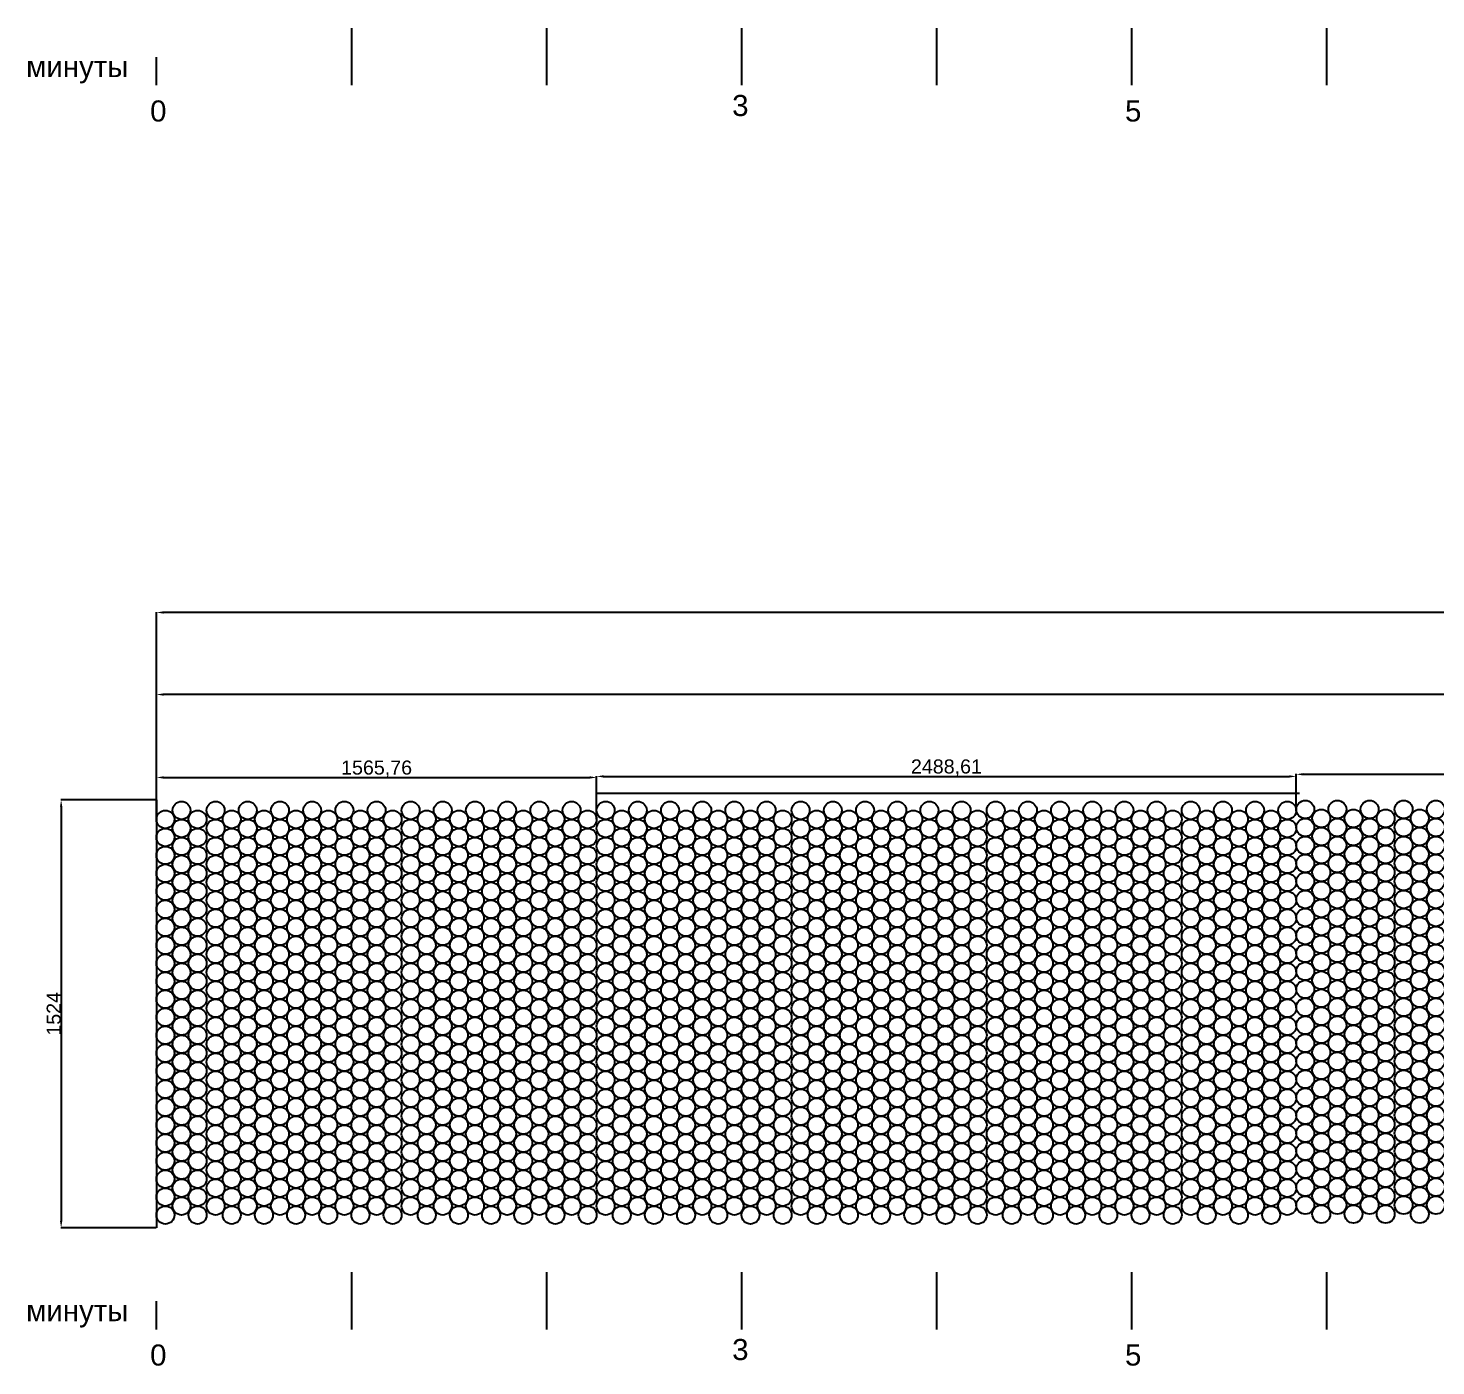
# Model space of a CAD drawing. Header units: millimetres. Extents: x -918 to 51042, y -35619 to 21649.
# Drawn here: x 2092 to 7100, y -35619 to -30858 of the extents above; entities that cross this region are included whole.
import ezdxf

# ---------------------------------------------------------------- set-up
doc = ezdxf.new("R2010")
doc.units = ezdxf.units.MM
doc.layers.add('для лазера', color=7, linetype='Continuous')
doc.styles.get("Standard").update_dxf_attribs({"font": 'arial.ttf'})
doc.dimstyles.new('ISO-25', dxfattribs={"dimtxt": 2.5, "dimasz": 2.5, "dimexe": 1.25, "dimexo": 0.625, "dimtad": 1, "dimtxsty": 'Standard', "dimcen": 2.5, "dimadec": 0, "dimazin": 0, "dimtfac": 1, "dimtmove": 0, "dimatfit": 3, "dimfxl": 1, "dimarcsym": 0})

# ---------------------------------------------------------------- blocks, each defined once
blk = doc.blocks.new('*D51')
at = {"layer": 'Defpoints', "color": 0, "transparency": 16777216}
for p in [(2549, -33604), (2209.8, -35128), (2549, -35128)]:
    blk.add_point(p, dxfattribs=at)
at = {"layer": 'для лазера', "color": 0, "lineweight": -2, "transparency": 16777216}
for p, q in [((2548.4, -33604), (2208.6, -33604)), ((2209.8, -33629), (2209.8, -35103)), ((2548.4, -35128), (2208.6, -35128))]:
    blk.add_line(p, q, dxfattribs=at)
at = {"layer": 'для лазера', "color": 0, "transparency": 16777216}
for points in [[(2205.7, -33629), (2214, -33629), (2209.8, -33604)], [(2205.7, -35103), (2214, -35103), (2209.8, -35128)]]:
    blk.add_solid(points, dxfattribs=at)
at = {"layer": 'для лазера', "color": 0, "transparency": 16777216, "insert": (2183.7, -34366), "char_height": 50, "attachment_point": 5, "rotation": 90}
blk.add_mtext('1524', dxfattribs=at)
blk = doc.blocks.new('*D50')
at = {"layer": 'Defpoints', "color": 0, "transparency": 16777216}
for p in [(4114.8, -33524.8), (2549.1, -33669.9), (4114.8, -33674)]:
    blk.add_point(p, dxfattribs=at)
at = {"layer": 'для лазера', "color": 0, "lineweight": -2, "transparency": 16777216}
for p, q in [((2549.1, -33669.3), (2549.1, -33523.6)), ((2574.1, -33524.8), (4089.8, -33524.8)), ((4114.8, -33673.3), (4114.8, -33523.6))]:
    blk.add_line(p, q, dxfattribs=at)
at = {"layer": 'для лазера', "color": 0, "transparency": 16777216}
for points in [[(2574.1, -33520.7), (2574.1, -33529), (2549.1, -33524.8)], [(4089.8, -33520.7), (4089.8, -33529), (4114.8, -33524.8)]]:
    blk.add_solid(points, dxfattribs=at)
at = {"layer": 'для лазера', "color": 0, "transparency": 16777216, "insert": (3332, -33494.2), "char_height": 50, "attachment_point": 5}
blk.add_mtext('1565,76', dxfattribs=at)
blk = doc.blocks.new('*D54')
at = {"layer": 'Defpoints', "color": 0, "transparency": 16777216}
for p in [(6603.5, -33521.1), (4114.9, -33642.7), (6603.5, -33645.2)]:
    blk.add_point(p, dxfattribs=at)
at = {"layer": 'для лазера', "color": 0, "lineweight": -2, "transparency": 16777216}
for p, q in [((4114.9, -33642), (4114.9, -33519.8)), ((4139.9, -33521.1), (6578.5, -33521.1)), ((6603.5, -33644.6), (6603.5, -33519.8))]:
    blk.add_line(p, q, dxfattribs=at)
at = {"layer": 'для лазера', "color": 0, "transparency": 16777216}
for points in [[(4139.9, -33516.9), (4139.9, -33525.3), (4114.9, -33521.1)], [(6578.5, -33516.9), (6578.5, -33525.3), (6603.5, -33521.1)]]:
    blk.add_solid(points, dxfattribs=at)
at = {"layer": 'для лазера', "color": 0, "transparency": 16777216, "insert": (5359.2, -33490.4), "char_height": 50, "attachment_point": 5}
blk.add_mtext('2488,61', dxfattribs=at)
blk = doc.blocks.new('*D48')
at = {"layer": 'Defpoints', "color": 0, "transparency": 16777216}
for p in [(15628.4, -33513.7), (6603.5, -33638.7), (15628.4, -33670.7)]:
    blk.add_point(p, dxfattribs=at)
at = {"layer": 'для лазера', "color": 0, "lineweight": -2, "transparency": 16777216}
for p, q in [((6603.5, -33638.1), (6603.5, -33512.4)), ((6628.5, -33513.7), (15603.4, -33513.7)), ((15628.4, -33670.1), (15628.4, -33512.4))]:
    blk.add_line(p, q, dxfattribs=at)
at = {"layer": 'для лазера', "color": 0, "transparency": 16777216}
for points in [[(6628.5, -33509.5), (6628.5, -33517.9), (6603.5, -33513.7)], [(15603.4, -33509.5), (15603.4, -33517.9), (15628.4, -33513.7)]]:
    blk.add_solid(points, dxfattribs=at)
at = {"layer": 'для лазера', "color": 0, "transparency": 16777216, "insert": (11115.9, -33483), "char_height": 50, "attachment_point": 5}
blk.add_mtext('9024,9', dxfattribs=at)
blk = doc.blocks.new('*D49')
at = {"layer": 'Defpoints', "color": 0, "transparency": 16777216}
for p in [(2549, -33229.6), (2549, -33641.9), (15628.4, -33670.7)]:
    blk.add_point(p, dxfattribs=at)
at = {"layer": 'для лазера', "color": 0, "lineweight": -2, "transparency": 16777216}
for p, q in [((2549, -33641.3), (2549, -33228.4)), ((15603.4, -33229.6), (2574, -33229.6)), ((15628.4, -33670.1), (15628.4, -33228.4))]:
    blk.add_line(p, q, dxfattribs=at)
at = {"layer": 'для лазера', "color": 0, "transparency": 16777216}
for points in [[(2574, -33225.5), (2574, -33233.8), (2549, -33229.6)], [(15603.4, -33225.5), (15603.4, -33233.8), (15628.4, -33229.6)]]:
    blk.add_solid(points, dxfattribs=at)
at = {"layer": 'для лазера', "color": 0, "transparency": 16777216, "insert": (9088.7, -33199), "char_height": 50, "attachment_point": 5}
blk.add_mtext('13079,36', dxfattribs=at)
blk = doc.blocks.new('*D47')
at = {"layer": 'Defpoints', "color": 0, "transparency": 16777216}
for p in [(2549.1, -32937.7), (2549.1, -33669.9), (20484.7, -33674)]:
    blk.add_point(p, dxfattribs=at)
at = {"layer": 'для лазера', "color": 0, "lineweight": -2, "transparency": 16777216}
for p, q in [((2549.1, -33669.3), (2549.1, -32936.5)), ((20459.7, -32937.7), (2574.1, -32937.7)), ((20484.7, -33673.3), (20484.7, -32936.5))]:
    blk.add_line(p, q, dxfattribs=at)
at = {"layer": 'для лазера', "color": 0, "transparency": 16777216}
for points in [[(2574.1, -32933.5), (2574.1, -32941.9), (2549.1, -32937.7)], [(20459.7, -32933.5), (20459.7, -32941.9), (20484.7, -32937.7)]]:
    blk.add_solid(points, dxfattribs=at)
at = {"layer": 'для лазера', "color": 0, "transparency": 16777216, "insert": (11516.9, -32907), "char_height": 50, "attachment_point": 5}
blk.add_mtext('17935,61', dxfattribs=at)

msp = doc.modelspace()

# ---------------------------------------------------------------- linework, layer by layer
at = {"layer": 'для лазера'}
for p, q in [((3242.762, -30858.247), (3242.762, -31061.719)), ((3936.524, -30858.247), (3936.524, -31061.719)), ((4630.286, -30858.247), (4630.286, -31061.719)), ((5324.047, -30858.247), (5324.047, -31061.719)), ((6017.809, -30858.247), (6017.809, -31061.719)), ((6711.571, -30858.247), (6711.571, -31061.719)), ((2549.001, -31061.719), (2549.001, -30961.719)), ((4114.854, -33580.94), (6614.854, -33580.94)), ((2549.001, -33603.951), (2462.404, -33603.951)), ((2549.001, -33603.951), (2549.001, -35127.951)), ((3242.762, -35285.423), (3242.762, -35488.896)), ((3936.524, -35285.423), (3936.524, -35488.896)), ((4630.286, -35285.423), (4630.286, -35488.896)), ((5324.047, -35285.423), (5324.047, -35488.896)), ((6017.809, -35285.423), (6017.809, -35488.896)), ((6711.571, -35285.423), (6711.571, -35488.896)), ((2549.001, -35488.896), (2549.001, -35388.896))]:
    msp.add_line(p, q, dxfattribs=at)
at = {"layer": 'для лазера', "color": 2}
for centre in [(2580.823, -33673.951), (2638.062, -33641.951), (2695.323, -33673.951), (2759.323, -33641.951), (2816.585, -33673.951), (2873.823, -33641.951), (2931.085, -33673.951), (2988.323, -33641.951), (3045.585, -33673.951), (3102.823, -33641.951), (3160.085, -33673.951), (3217.323, -33641.951), (3274.585, -33673.951), (3331.823, -33641.951), (3389.085, -33673.951), (3453.085, -33641.951), (3510.347, -33673.951), (3567.585, -33641.951), (3624.847, -33673.951), (3682.085, -33641.951), (3739.347, -33673.951), (3796.585, -33641.951), (3853.847, -33673.951), (3911.085, -33641.951), (3968.347, -33673.951), (4025.585, -33641.951), (4082.847, -33673.951), (2638.062, -33705.951), (2759.323, -33705.951), (2873.823, -33705.951), (2988.323, -33705.951), (3102.823, -33705.951), (3217.323, -33705.951), (3331.823, -33705.951), (3453.085, -33705.951), (3567.585, -33705.951), (3682.085, -33705.951), (3796.585, -33705.951), (3911.085, -33705.951), (4025.585, -33705.951), (2580.823, -33737.951), (2638.062, -33769.951), (2695.323, -33737.951), (2759.323, -33769.951), (2816.585, -33737.951), (2873.823, -33769.951), (2931.085, -33737.951), (2988.323, -33769.951), (3045.585, -33737.951), (3102.823, -33769.951), (3160.085, -33737.951), (3217.323, -33769.951), (3274.585, -33737.951), (3331.823, -33769.951), (3389.085, -33737.951), (3453.085, -33769.951), (3510.347, -33737.951), (3567.585, -33769.951), (3624.847, -33737.951), (3682.085, -33769.951), (3739.347, -33737.951), (3796.585, -33769.951), (3853.847, -33737.951), (3911.085, -33769.951), (3968.347, -33737.951), (4025.585, -33769.951), (4082.847, -33737.951), (2580.823, -33801.951), (2638.062, -33833.951), (2695.323, -33801.951), (2759.323, -33833.951), (2816.585, -33801.951), (2873.823, -33833.951), (2931.085, -33801.951), (2988.323, -33833.951), (3045.585, -33801.951), (3102.823, -33833.951), (3160.085, -33801.951), (3217.323, -33833.951), (3274.585, -33801.951), (3331.823, -33833.951), (3389.085, -33801.951), (3453.085, -33833.951), (3510.347, -33801.951), (3567.585, -33833.951), (3624.847, -33801.951), (3682.085, -33833.951), (3739.347, -33801.951), (3796.585, -33833.951), (3853.847, -33801.951), (3911.085, -33833.951), (3968.347, -33801.951), (4025.585, -33833.951), (4082.847, -33801.951), (2580.823, -33865.951), (2695.323, -33865.951), (2816.585, -33865.951), (2931.085, -33865.951), (3045.585, -33865.951), (3160.085, -33865.951), (3274.585, -33865.951), (3389.085, -33865.951), (3510.347, -33865.951), (3624.847, -33865.951), (3739.347, -33865.951), (3853.847, -33865.951), (3968.347, -33865.951), (4082.847, -33865.951), (2580.823, -33929.951), (2638.062, -33897.951), (2695.323, -33929.951), (2759.323, -33897.951), (2816.585, -33929.951), (2873.823, -33897.951), (2931.085, -33929.951), (2988.323, -33897.951), (3045.585, -33929.951), (3102.823, -33897.951), (3160.085, -33929.951), (3217.323, -33897.951), (3274.585, -33929.951), (3331.823, -33897.951), (3389.085, -33929.951), (3453.085, -33897.951), (3510.347, -33929.951), (3567.585, -33897.951), (3624.847, -33929.951), (3682.085, -33897.951), (3739.347, -33929.951), (3796.585, -33897.951), (3853.847, -33929.951), (3911.085, -33897.951), (3968.347, -33929.951), (4025.585, -33897.951), (4082.847, -33929.951), (2638.062, -33961.951), (2759.323, -33961.951), (2873.823, -33961.951), (2988.323, -33961.951), (3102.823, -33961.951), (3217.323, -33961.951), (3331.823, -33961.951), (3453.085, -33961.951), (3567.585, -33961.951), (3682.085, -33961.951), (3796.585, -33961.951), (3911.085, -33961.951), (4025.585, -33961.951), (2580.823, -33993.951), (2638.062, -34025.951), (2695.323, -33993.951), (2759.323, -34025.951), (2816.585, -33993.951), (2873.823, -34025.951), (2931.085, -33993.951), (2988.323, -34025.951), (3045.585, -33993.951), (3102.823, -34025.951), (3160.085, -33993.951), (3217.323, -34025.951), (3274.585, -33993.951), (3331.823, -34025.951), (3389.085, -33993.951), (3453.085, -34025.951), (3510.347, -33993.951), (3567.585, -34025.951), (3624.847, -33993.951), (3682.085, -34025.951), (3739.347, -33993.951), (3796.585, -34025.951), (3853.847, -33993.951), (3911.085, -34025.951), (3968.347, -33993.951), (4025.585, -34025.951), (4082.847, -33993.951), (2580.823, -34057.951), (2695.323, -34057.951), (2816.585, -34057.951), (2931.085, -34057.951), (3045.585, -34057.951), (3160.085, -34057.951), (3274.585, -34057.951), (3389.085, -34057.951), (3510.347, -34057.951), (3624.847, -34057.951), (3739.347, -34057.951), (3853.847, -34057.951), (3968.347, -34057.951), (4082.847, -34057.951), (2580.823, -34121.951), (2638.062, -34089.951), (2695.323, -34121.951), (2759.323, -34089.951), (2816.585, -34121.951), (2873.823, -34089.951), (2931.085, -34121.951), (2988.323, -34089.951), (3045.585, -34121.951), (3102.823, -34089.951), (3160.085, -34121.951), (3217.323, -34089.951), (3274.585, -34121.951), (3331.823, -34089.951), (3389.085, -34121.951), (3453.085, -34089.951), (3510.347, -34121.951), (3567.585, -34089.951), (3624.847, -34121.951), (3682.085, -34089.951), (3739.347, -34121.951), (3796.585, -34089.951), (3853.847, -34121.951), (3911.085, -34089.951), (3968.347, -34121.951), (4025.585, -34089.951), (4082.847, -34121.951), (2638.062, -34153.951), (2759.323, -34153.951), (2873.823, -34153.951), (2988.323, -34153.951), (3102.823, -34153.951), (3217.323, -34153.951), (3331.823, -34153.951), (3453.085, -34153.951), (3567.585, -34153.951), (3682.085, -34153.951), (3796.585, -34153.951), (3911.085, -34153.951), (4025.585, -34153.951), (2580.823, -34185.951), (2638.062, -34217.951), (2695.323, -34185.951), (2759.323, -34217.951), (2816.585, -34185.951), (2873.823, -34217.951), (2931.085, -34185.951), (2988.323, -34217.951), (3045.585, -34185.951), (3102.823, -34217.951), (3160.085, -34185.951), (3217.323, -34217.951), (3274.585, -34185.951), (3331.823, -34217.951), (3389.085, -34185.951), (3453.085, -34217.951), (3510.347, -34185.951), (3567.585, -34217.951), (3624.847, -34185.951), (3682.085, -34217.951), (3739.347, -34185.951), (3796.585, -34217.951), (3853.847, -34185.951), (3911.085, -34217.951), (3968.347, -34185.951), (4025.585, -34217.951), (4082.847, -34185.951), (2580.823, -34249.951), (2638.062, -34281.951), (2695.323, -34249.951), (2759.323, -34281.951), (2816.585, -34249.951), (2873.823, -34281.951), (2931.085, -34249.951), (2988.323, -34281.951), (3045.585, -34249.951), (3102.823, -34281.951), (3160.085, -34249.951), (3217.323, -34281.951), (3274.585, -34249.951), (3331.823, -34281.951), (3389.085, -34249.951), (3453.085, -34281.951), (3510.347, -34249.951), (3567.585, -34281.951), (3624.847, -34249.951), (3682.085, -34281.951), (3739.347, -34249.951), (3796.585, -34281.951), (3853.847, -34249.951), (3911.085, -34281.951), (3968.347, -34249.951), (4025.585, -34281.951), (4082.847, -34249.951), (2580.823, -34313.951), (2695.323, -34313.951), (2816.585, -34313.951), (2931.085, -34313.951), (3045.585, -34313.951), (3160.085, -34313.951), (3274.585, -34313.951), (3389.085, -34313.951), (3510.347, -34313.951), (3624.847, -34313.951), (3739.347, -34313.951), (3853.847, -34313.951), (3968.347, -34313.951), (4082.847, -34313.951), (2580.823, -34377.951), (2638.062, -34345.951), (2695.323, -34377.951), (2759.323, -34345.951), (2816.585, -34377.951), (2873.823, -34345.951), (2931.085, -34377.951), (2988.323, -34345.951), (3045.585, -34377.951), (3102.823, -34345.951), (3160.085, -34377.951), (3217.323, -34345.951), (3274.585, -34377.951), (3331.823, -34345.951), (3389.085, -34377.951), (3453.085, -34345.951), (3510.347, -34377.951), (3567.585, -34345.951), (3624.847, -34377.951), (3682.085, -34345.951), (3739.347, -34377.951), (3796.585, -34345.951), (3853.847, -34377.951), (3911.085, -34345.951), (3968.347, -34377.951), (4025.585, -34345.951), (4082.847, -34377.951), (2638.062, -34409.951), (2759.323, -34409.951), (2873.823, -34409.951), (2988.323, -34409.951), (3102.823, -34409.951), (3217.323, -34409.951), (3331.823, -34409.951), (3453.085, -34409.951), (3567.585, -34409.951), (3682.085, -34409.951), (3796.585, -34409.951), (3911.085, -34409.951), (4025.585, -34409.951), (2580.823, -34441.951), (2638.062, -34473.951), (2695.323, -34441.951), (2759.323, -34473.951), (2816.585, -34441.951), (2873.823, -34473.951), (2931.085, -34441.951), (2988.323, -34473.951), (3045.585, -34441.951), (3102.823, -34473.951), (3160.085, -34441.951), (3217.323, -34473.951), (3274.585, -34441.951), (3331.823, -34473.951), (3389.085, -34441.951), (3453.085, -34473.951), (3510.347, -34441.951), (3567.585, -34473.951), (3624.847, -34441.951), (3682.085, -34473.951), (3739.347, -34441.951), (3796.585, -34473.951), (3853.847, -34441.951), (3911.085, -34473.951), (3968.347, -34441.951), (4025.585, -34473.951), (4082.847, -34441.951), (2580.823, -34505.951), (2695.323, -34505.951), (2816.585, -34505.951), (2931.085, -34505.951), (3045.585, -34505.951), (3160.085, -34505.951), (3274.585, -34505.951), (3389.085, -34505.951), (3510.347, -34505.951), (3624.847, -34505.951), (3739.347, -34505.951), (3853.847, -34505.951), (3968.347, -34505.951), (4082.847, -34505.951), (2580.823, -34569.951), (2638.062, -34537.951), (2695.323, -34569.951), (2759.323, -34537.951), (2816.585, -34569.951), (2873.823, -34537.951), (2931.085, -34569.951), (2988.323, -34537.951), (3045.585, -34569.951), (3102.823, -34537.951), (3160.085, -34569.951), (3217.323, -34537.951), (3274.585, -34569.951), (3331.823, -34537.951), (3389.085, -34569.951), (3453.085, -34537.951), (3510.347, -34569.951), (3567.585, -34537.951), (3624.847, -34569.951), (3682.085, -34537.951), (3739.347, -34569.951), (3796.585, -34537.951), (3853.847, -34569.951), (3911.085, -34537.951), (3968.347, -34569.951), (4025.585, -34537.951), (4082.847, -34569.951), (2580.823, -34633.951), (2638.062, -34601.951), (2695.323, -34633.951), (2759.323, -34601.951), (2816.585, -34633.951), (2873.823, -34601.951), (2931.085, -34633.951), (2988.323, -34601.951), (3045.585, -34633.951), (3102.823, -34601.951), (3160.085, -34633.951), (3217.323, -34601.951), (3274.585, -34633.951), (3331.823, -34601.951), (3389.085, -34633.951), (3453.085, -34601.951), (3510.347, -34633.951), (3567.585, -34601.951), (3624.847, -34633.951), (3682.085, -34601.951), (3739.347, -34633.951), (3796.585, -34601.951), (3853.847, -34633.951), (3911.085, -34601.951), (3968.347, -34633.951), (4025.585, -34601.951), (4082.847, -34633.951), (2638.062, -34665.951), (2759.323, -34665.951), (2873.823, -34665.951), (2988.323, -34665.951), (3102.823, -34665.951), (3217.323, -34665.951), (3331.823, -34665.951), (3453.085, -34665.951), (3567.585, -34665.951), (3682.085, -34665.951), (3796.585, -34665.951), (3911.085, -34665.951), (4025.585, -34665.951), (2580.823, -34697.951), (2638.062, -34729.951), (2695.323, -34697.951), (2759.323, -34729.951), (2816.585, -34697.951), (2873.823, -34729.951), (2931.085, -34697.951), (2988.323, -34729.951), (3045.585, -34697.951), (3102.823, -34729.951), (3160.085, -34697.951), (3217.323, -34729.951), (3274.585, -34697.951), (3331.823, -34729.951), (3389.085, -34697.951), (3453.085, -34729.951), (3510.347, -34697.951), (3567.585, -34729.951), (3624.847, -34697.951), (3682.085, -34729.951), (3739.347, -34697.951), (3796.585, -34729.951), (3853.847, -34697.951), (3911.085, -34729.951), (3968.347, -34697.951), (4025.585, -34729.951), (4082.847, -34697.951), (2580.823, -34761.951), (2695.323, -34761.951), (2816.585, -34761.951), (2931.085, -34761.951), (3045.585, -34761.951), (3160.085, -34761.951), (3274.585, -34761.951), (3389.085, -34761.951), (3510.347, -34761.951), (3624.847, -34761.951), (3739.347, -34761.951), (3853.847, -34761.951), (3968.347, -34761.951), (4082.847, -34761.951), (2580.823, -34825.951), (2638.062, -34793.951), (2695.323, -34825.951), (2759.323, -34793.951), (2816.585, -34825.951), (2873.823, -34793.951), (2931.085, -34825.951), (2988.323, -34793.951), (3045.585, -34825.951), (3102.823, -34793.951), (3160.085, -34825.951), (3217.323, -34793.951), (3274.585, -34825.951), (3331.823, -34793.951), (3389.085, -34825.951), (3453.085, -34793.951), (3510.347, -34825.951), (3567.585, -34793.951), (3624.847, -34825.951), (3682.085, -34793.951), (3739.347, -34825.951), (3796.585, -34793.951), (3853.847, -34825.951), (3911.085, -34793.951), (3968.347, -34825.951), (4025.585, -34793.951), (4082.847, -34825.951), (2638.062, -34857.951), (2759.323, -34857.951), (2873.823, -34857.951), (2988.323, -34857.951), (3102.823, -34857.951), (3217.323, -34857.951), (3331.823, -34857.951), (3453.085, -34857.951), (3567.585, -34857.951), (3682.085, -34857.951), (3796.585, -34857.951), (3911.085, -34857.951), (4025.585, -34857.951), (2580.823, -34889.951), (2638.062, -34921.951), (2695.323, -34889.951), (2759.323, -34921.951), (2816.585, -34889.951), (2873.823, -34921.951), (2931.085, -34889.951), (2988.323, -34921.951), (3045.585, -34889.951), (3102.823, -34921.951), (3160.085, -34889.951), (3217.323, -34921.951), (3274.585, -34889.951), (3331.823, -34921.951), (3389.085, -34889.951), (3453.085, -34921.951), (3510.347, -34889.951), (3567.585, -34921.951), (3624.847, -34889.951), (3682.085, -34921.951), (3739.347, -34889.951), (3796.585, -34921.951), (3853.847, -34889.951), (3911.085, -34921.951), (3968.347, -34889.951), (4025.585, -34921.951), (4082.847, -34889.951), (2580.823, -34953.951), (2638.062, -34985.951), (2695.323, -34953.951), (2759.323, -34985.951), (2816.585, -34953.951), (2873.823, -34985.951), (2931.085, -34953.951), (2988.323, -34985.951), (3045.585, -34953.951), (3102.823, -34985.951), (3160.085, -34953.951), (3217.323, -34985.951), (3274.585, -34953.951), (3331.823, -34985.951), (3389.085, -34953.951), (3453.085, -34985.951), (3510.347, -34953.951), (3567.585, -34985.951), (3624.847, -34953.951), (3682.085, -34985.951), (3739.347, -34953.951), (3796.585, -34985.951), (3853.847, -34953.951), (3911.085, -34985.951), (3968.347, -34953.951), (4025.585, -34985.951), (4082.847, -34953.951), (2580.823, -35017.951), (2695.323, -35017.951), (2816.585, -35017.951), (2931.085, -35017.951), (3045.585, -35017.951), (3160.085, -35017.951), (3274.585, -35017.951), (3389.085, -35017.951), (3510.347, -35017.951), (3624.847, -35017.951), (3739.347, -35017.951), (3853.847, -35017.951), (3968.347, -35017.951), (4082.847, -35017.951), (2580.823, -35081.951), (2638.062, -35049.951), (2695.323, -35081.951), (2759.323, -35049.951), (2816.585, -35081.951), (2873.823, -35049.951), (2931.085, -35081.951), (2988.323, -35049.951), (3045.585, -35081.951), (3102.823, -35049.951), (3160.085, -35081.951), (3217.323, -35049.951), (3274.585, -35081.951), (3331.823, -35049.951), (3389.085, -35081.951), (3453.085, -35049.951), (3510.347, -35081.951), (3567.585, -35049.951), (3624.847, -35081.951), (3682.085, -35049.951), (3739.347, -35081.951), (3796.585, -35049.951), (3853.847, -35081.951), (3911.085, -35049.951), (3968.347, -35081.951), (4025.585, -35049.951), (4082.847, -35081.951)]:
    msp.add_circle(centre, 32, dxfattribs=at)
at = {"layer": 'для лазера', "color": 1}
for centre in [(4146.847, -33641.951), (4204.108, -33673.951), (4261.347, -33641.951), (4318.608, -33673.951), (4375.847, -33641.951), (4433.108, -33673.951), (4490.347, -33641.951), (4547.608, -33673.951), (4604.847, -33641.951), (4662.108, -33673.951), (4719.347, -33641.951), (4776.608, -33673.951), (4840.608, -33641.951), (4897.87, -33673.951), (4955.108, -33641.951), (5012.37, -33673.951), (5069.608, -33641.951), (5126.87, -33673.951), (5184.108, -33641.951), (5241.37, -33673.951), (5298.608, -33641.951), (5355.87, -33673.951), (5413.108, -33641.951), (5470.37, -33673.951), (5534.37, -33641.951), (5591.632, -33673.951), (5648.87, -33641.951), (5706.132, -33673.951), (5763.37, -33641.951), (5820.632, -33673.951), (5877.87, -33641.951), (5935.132, -33673.951), (5992.37, -33641.951), (6049.632, -33673.951), (6106.87, -33641.951), (6164.132, -33673.951), (6228.132, -33641.951), (6285.393, -33673.951), (6342.632, -33641.951), (6399.893, -33673.951), (6457.132, -33641.951), (6514.393, -33673.951), (6571.632, -33641.951), (4146.847, -33705.951), (4261.347, -33705.951), (4375.847, -33705.951), (4490.347, -33705.951), (4604.847, -33705.951), (4719.347, -33705.951), (4840.608, -33705.951), (4955.108, -33705.951), (5069.608, -33705.951), (5184.108, -33705.951), (5298.608, -33705.951), (5413.108, -33705.951), (5534.37, -33705.951), (5648.87, -33705.951), (5763.37, -33705.951), (5877.87, -33705.951), (5992.37, -33705.951), (6106.87, -33705.951), (6228.132, -33705.951), (6342.632, -33705.951), (6457.132, -33705.951), (6571.632, -33705.951), (4146.847, -33769.951), (4204.108, -33737.951), (4261.347, -33769.951), (4318.608, -33737.951), (4375.847, -33769.951), (4433.108, -33737.951), (4490.347, -33769.951), (4547.608, -33737.951), (4604.847, -33769.951), (4662.108, -33737.951), (4719.347, -33769.951), (4776.608, -33737.951), (4840.608, -33769.951), (4897.87, -33737.951), (4955.108, -33769.951), (5012.37, -33737.951), (5069.608, -33769.951), (5126.87, -33737.951), (5184.108, -33769.951), (5241.37, -33737.951), (5298.608, -33769.951), (5355.87, -33737.951), (5413.108, -33769.951), (5470.37, -33737.951), (5534.37, -33769.951), (5591.632, -33737.951), (5648.87, -33769.951), (5706.132, -33737.951), (5763.37, -33769.951), (5820.632, -33737.951), (5877.87, -33769.951), (5935.132, -33737.951), (5992.37, -33769.951), (6049.632, -33737.951), (6106.87, -33769.951), (6164.132, -33737.951), (6228.132, -33769.951), (6285.393, -33737.951), (6342.632, -33769.951), (6399.893, -33737.951), (6457.132, -33769.951), (6514.393, -33737.951), (6571.632, -33769.951), (4146.847, -33833.951), (4204.108, -33801.951), (4261.347, -33833.951), (4318.608, -33801.951), (4375.847, -33833.951), (4433.108, -33801.951), (4490.347, -33833.951), (4547.608, -33801.951), (4604.847, -33833.951), (4662.108, -33801.951), (4719.347, -33833.951), (4776.608, -33801.951), (4840.608, -33833.951), (4897.87, -33801.951), (4955.108, -33833.951), (5012.37, -33801.951), (5069.608, -33833.951), (5126.87, -33801.951), (5184.108, -33833.951), (5241.37, -33801.951), (5298.608, -33833.951), (5355.87, -33801.951), (5413.108, -33833.951), (5470.37, -33801.951), (5534.37, -33833.951), (5591.632, -33801.951), (5648.87, -33833.951), (5706.132, -33801.951), (5763.37, -33833.951), (5820.632, -33801.951), (5877.87, -33833.951), (5935.132, -33801.951), (5992.37, -33833.951), (6049.632, -33801.951), (6106.87, -33833.951), (6164.132, -33801.951), (6228.132, -33833.951), (6285.393, -33801.951), (6342.632, -33833.951), (6399.893, -33801.951), (6457.132, -33833.951), (6514.393, -33801.951), (6571.632, -33833.951), (4204.108, -33865.951), (4318.608, -33865.951), (4433.108, -33865.951), (4547.608, -33865.951), (4662.108, -33865.951), (4776.608, -33865.951), (4897.87, -33865.951), (5012.37, -33865.951), (5126.87, -33865.951), (5241.37, -33865.951), (5355.87, -33865.951), (5470.37, -33865.951), (5591.632, -33865.951), (5706.132, -33865.951), (5820.632, -33865.951), (5935.132, -33865.951), (6049.632, -33865.951), (6164.132, -33865.951), (6285.393, -33865.951), (6399.893, -33865.951), (6514.393, -33865.951), (4146.847, -33897.951), (4204.108, -33929.951), (4261.347, -33897.951), (4318.608, -33929.951), (4375.847, -33897.951), (4433.108, -33929.951), (4490.347, -33897.951), (4547.608, -33929.951), (4604.847, -33897.951), (4662.108, -33929.951), (4719.347, -33897.951), (4776.608, -33929.951), (4840.608, -33897.951), (4897.87, -33929.951), (4955.108, -33897.951), (5012.37, -33929.951), (5069.608, -33897.951), (5126.87, -33929.951), (5184.108, -33897.951), (5241.37, -33929.951), (5298.608, -33897.951), (5355.87, -33929.951), (5413.108, -33897.951), (5470.37, -33929.951), (5534.37, -33897.951), (5591.632, -33929.951), (5648.87, -33897.951), (5706.132, -33929.951), (5763.37, -33897.951), (5820.632, -33929.951), (5877.87, -33897.951), (5935.132, -33929.951), (5992.37, -33897.951), (6049.632, -33929.951), (6106.87, -33897.951), (6164.132, -33929.951), (6228.132, -33897.951), (6285.393, -33929.951), (6342.632, -33897.951), (6399.893, -33929.951), (6457.132, -33897.951), (6514.393, -33929.951), (6571.632, -33897.951), (4146.847, -33961.951), (4261.347, -33961.951), (4375.847, -33961.951), (4490.347, -33961.951), (4604.847, -33961.951), (4719.347, -33961.951), (4840.608, -33961.951), (4955.108, -33961.951), (5069.608, -33961.951), (5184.108, -33961.951), (5298.608, -33961.951), (5413.108, -33961.951), (5534.37, -33961.951), (5648.87, -33961.951), (5763.37, -33961.951), (5877.87, -33961.951), (5992.37, -33961.951), (6106.87, -33961.951), (6228.132, -33961.951), (6342.632, -33961.951), (6457.132, -33961.951), (6571.632, -33961.951), (4146.847, -34025.951), (4204.108, -33993.951), (4261.347, -34025.951), (4318.608, -33993.951), (4375.847, -34025.951), (4433.108, -33993.951), (4490.347, -34025.951), (4547.608, -33993.951), (4604.847, -34025.951), (4662.108, -33993.951), (4719.347, -34025.951), (4776.608, -33993.951), (4840.608, -34025.951), (4897.87, -33993.951), (4955.108, -34025.951), (5012.37, -33993.951), (5069.608, -34025.951), (5126.87, -33993.951), (5184.108, -34025.951), (5241.37, -33993.951), (5298.608, -34025.951), (5355.87, -33993.951), (5413.108, -34025.951), (5470.37, -33993.951), (5534.37, -34025.951), (5591.632, -33993.951), (5648.87, -34025.951), (5706.132, -33993.951), (5763.37, -34025.951), (5820.632, -33993.951), (5877.87, -34025.951), (5935.132, -33993.951), (5992.37, -34025.951), (6049.632, -33993.951), (6106.87, -34025.951), (6164.132, -33993.951), (6228.132, -34025.951), (6285.393, -33993.951), (6342.632, -34025.951), (6399.893, -33993.951), (6457.132, -34025.951), (6514.393, -33993.951), (6571.632, -34025.951), (4204.108, -34057.951), (4318.608, -34057.951), (4433.108, -34057.951), (4547.608, -34057.951), (4662.108, -34057.951), (4776.608, -34057.951), (4897.87, -34057.951), (5012.37, -34057.951), (5126.87, -34057.951), (5241.37, -34057.951), (5355.87, -34057.951), (5470.37, -34057.951), (5591.632, -34057.951), (5706.132, -34057.951), (5820.632, -34057.951), (5935.132, -34057.951), (6049.632, -34057.951), (6164.132, -34057.951), (6285.393, -34057.951), (6399.893, -34057.951), (6514.393, -34057.951), (4146.847, -34089.951), (4204.108, -34121.951), (4261.347, -34089.951), (4318.608, -34121.951), (4375.847, -34089.951), (4433.108, -34121.951), (4490.347, -34089.951), (4547.608, -34121.951), (4604.847, -34089.951), (4662.108, -34121.951), (4719.347, -34089.951), (4776.608, -34121.951), (4840.608, -34089.951), (4897.87, -34121.951), (4955.108, -34089.951), (5012.37, -34121.951), (5069.608, -34089.951), (5126.87, -34121.951), (5184.108, -34089.951), (5241.37, -34121.951), (5298.608, -34089.951), (5355.87, -34121.951), (5413.108, -34089.951), (5470.37, -34121.951), (5534.37, -34089.951), (5591.632, -34121.951), (5648.87, -34089.951), (5706.132, -34121.951), (5763.37, -34089.951), (5820.632, -34121.951), (5877.87, -34089.951), (5935.132, -34121.951), (5992.37, -34089.951), (6049.632, -34121.951), (6106.87, -34089.951), (6164.132, -34121.951), (6228.132, -34089.951), (6285.393, -34121.951), (6342.632, -34089.951), (6399.893, -34121.951), (6457.132, -34089.951), (6514.393, -34121.951), (6571.632, -34089.951), (4146.847, -34153.951), (4261.347, -34153.951), (4375.847, -34153.951), (4490.347, -34153.951), (4604.847, -34153.951), (4719.347, -34153.951), (4840.608, -34153.951), (4955.108, -34153.951), (5069.608, -34153.951), (5184.108, -34153.951), (5298.608, -34153.951), (5413.108, -34153.951), (5534.37, -34153.951), (5648.87, -34153.951), (5763.37, -34153.951), (5877.87, -34153.951), (5992.37, -34153.951), (6106.87, -34153.951), (6228.132, -34153.951), (6342.632, -34153.951), (6457.132, -34153.951), (6571.632, -34153.951), (4146.847, -34217.951), (4204.108, -34185.951), (4261.347, -34217.951), (4318.608, -34185.951), (4375.847, -34217.951), (4433.108, -34185.951), (4490.347, -34217.951), (4547.608, -34185.951), (4604.847, -34217.951), (4662.108, -34185.951), (4719.347, -34217.951), (4776.608, -34185.951), (4840.608, -34217.951), (4897.87, -34185.951), (4955.108, -34217.951), (5012.37, -34185.951), (5069.608, -34217.951), (5126.87, -34185.951), (5184.108, -34217.951), (5241.37, -34185.951), (5298.608, -34217.951), (5355.87, -34185.951), (5413.108, -34217.951), (5470.37, -34185.951), (5534.37, -34217.951), (5591.632, -34185.951), (5648.87, -34217.951), (5706.132, -34185.951), (5763.37, -34217.951), (5820.632, -34185.951), (5877.87, -34217.951), (5935.132, -34185.951), (5992.37, -34217.951), (6049.632, -34185.951), (6106.87, -34217.951), (6164.132, -34185.951), (6228.132, -34217.951), (6285.393, -34185.951), (6342.632, -34217.951), (6399.893, -34185.951), (6457.132, -34217.951), (6514.393, -34185.951), (6571.632, -34217.951), (4146.847, -34281.951), (4204.108, -34249.951), (4261.347, -34281.951), (4318.608, -34249.951), (4375.847, -34281.951), (4433.108, -34249.951), (4490.347, -34281.951), (4547.608, -34249.951), (4604.847, -34281.951), (4662.108, -34249.951), (4719.347, -34281.951), (4776.608, -34249.951), (4840.608, -34281.951), (4897.87, -34249.951), (4955.108, -34281.951), (5012.37, -34249.951), (5069.608, -34281.951), (5126.87, -34249.951), (5184.108, -34281.951), (5241.37, -34249.951), (5298.608, -34281.951), (5355.87, -34249.951), (5413.108, -34281.951), (5470.37, -34249.951), (5534.37, -34281.951), (5591.632, -34249.951), (5648.87, -34281.951), (5706.132, -34249.951), (5763.37, -34281.951), (5820.632, -34249.951), (5877.87, -34281.951), (5935.132, -34249.951), (5992.37, -34281.951), (6049.632, -34249.951), (6106.87, -34281.951), (6164.132, -34249.951), (6228.132, -34281.951), (6285.393, -34249.951), (6342.632, -34281.951), (6399.893, -34249.951), (6457.132, -34281.951), (6514.393, -34249.951), (6571.632, -34281.951), (4204.108, -34313.951), (4318.608, -34313.951), (4433.108, -34313.951), (4547.608, -34313.951), (4662.108, -34313.951), (4776.608, -34313.951), (4897.87, -34313.951), (5012.37, -34313.951), (5126.87, -34313.951), (5241.37, -34313.951), (5355.87, -34313.951), (5470.37, -34313.951), (5591.632, -34313.951), (5706.132, -34313.951), (5820.632, -34313.951), (5935.132, -34313.951), (6049.632, -34313.951), (6164.132, -34313.951), (6285.393, -34313.951), (6399.893, -34313.951), (6514.393, -34313.951), (4146.847, -34345.951), (4204.108, -34377.951), (4261.347, -34345.951), (4318.608, -34377.951), (4375.847, -34345.951), (4433.108, -34377.951), (4490.347, -34345.951), (4547.608, -34377.951), (4604.847, -34345.951), (4662.108, -34377.951), (4719.347, -34345.951), (4776.608, -34377.951), (4840.608, -34345.951), (4897.87, -34377.951), (4955.108, -34345.951), (5012.37, -34377.951), (5069.608, -34345.951), (5126.87, -34377.951), (5184.108, -34345.951), (5241.37, -34377.951), (5298.608, -34345.951), (5355.87, -34377.951), (5413.108, -34345.951), (5470.37, -34377.951), (5534.37, -34345.951), (5591.632, -34377.951), (5648.87, -34345.951), (5706.132, -34377.951), (5763.37, -34345.951), (5820.632, -34377.951), (5877.87, -34345.951), (5935.132, -34377.951), (5992.37, -34345.951), (6049.632, -34377.951), (6106.87, -34345.951), (6164.132, -34377.951), (6228.132, -34345.951), (6285.393, -34377.951), (6342.632, -34345.951), (6399.893, -34377.951), (6457.132, -34345.951), (6514.393, -34377.951), (6571.632, -34345.951), (4146.847, -34409.951), (4261.347, -34409.951), (4375.847, -34409.951), (4490.347, -34409.951), (4604.847, -34409.951), (4719.347, -34409.951), (4840.608, -34409.951), (4955.108, -34409.951), (5069.608, -34409.951), (5184.108, -34409.951), (5298.608, -34409.951), (5413.108, -34409.951), (5534.37, -34409.951), (5648.87, -34409.951), (5763.37, -34409.951), (5877.87, -34409.951), (5992.37, -34409.951), (6106.87, -34409.951), (6228.132, -34409.951), (6342.632, -34409.951), (6457.132, -34409.951), (6571.632, -34409.951), (4146.847, -34473.951), (4204.108, -34441.951), (4261.347, -34473.951), (4318.608, -34441.951), (4375.847, -34473.951), (4433.108, -34441.951), (4490.347, -34473.951), (4547.608, -34441.951), (4604.847, -34473.951), (4662.108, -34441.951), (4719.347, -34473.951), (4776.608, -34441.951), (4840.608, -34473.951), (4897.87, -34441.951), (4955.108, -34473.951), (5012.37, -34441.951), (5069.608, -34473.951), (5126.87, -34441.951), (5184.108, -34473.951), (5241.37, -34441.951), (5298.608, -34473.951), (5355.87, -34441.951), (5413.108, -34473.951), (5470.37, -34441.951), (5534.37, -34473.951), (5591.632, -34441.951), (5648.87, -34473.951), (5706.132, -34441.951), (5763.37, -34473.951), (5820.632, -34441.951), (5877.87, -34473.951), (5935.132, -34441.951), (5992.37, -34473.951), (6049.632, -34441.951), (6106.87, -34473.951), (6164.132, -34441.951), (6228.132, -34473.951), (6285.393, -34441.951), (6342.632, -34473.951), (6399.893, -34441.951), (6457.132, -34473.951), (6514.393, -34441.951), (6571.632, -34473.951), (4204.108, -34505.951), (4318.608, -34505.951), (4433.108, -34505.951), (4547.608, -34505.951), (4662.108, -34505.951), (4776.608, -34505.951), (4897.87, -34505.951), (5012.37, -34505.951), (5126.87, -34505.951), (5241.37, -34505.951), (5355.87, -34505.951), (5470.37, -34505.951), (5591.632, -34505.951), (5706.132, -34505.951), (5820.632, -34505.951), (5935.132, -34505.951), (6049.632, -34505.951), (6164.132, -34505.951), (6285.393, -34505.951), (6399.893, -34505.951), (6514.393, -34505.951), (4146.847, -34537.951), (4204.108, -34569.951), (4261.347, -34537.951), (4318.608, -34569.951), (4375.847, -34537.951), (4433.108, -34569.951), (4490.347, -34537.951), (4547.608, -34569.951), (4604.847, -34537.951), (4662.108, -34569.951), (4719.347, -34537.951), (4776.608, -34569.951), (4840.608, -34537.951), (4897.87, -34569.951), (4955.108, -34537.951), (5012.37, -34569.951), (5069.608, -34537.951), (5126.87, -34569.951), (5184.108, -34537.951), (5241.37, -34569.951), (5298.608, -34537.951), (5355.87, -34569.951), (5413.108, -34537.951), (5470.37, -34569.951), (5534.37, -34537.951), (5591.632, -34569.951), (5648.87, -34537.951), (5706.132, -34569.951), (5763.37, -34537.951), (5820.632, -34569.951), (5877.87, -34537.951), (5935.132, -34569.951), (5992.37, -34537.951), (6049.632, -34569.951), (6106.87, -34537.951), (6164.132, -34569.951), (6228.132, -34537.951), (6285.393, -34569.951), (6342.632, -34537.951), (6399.893, -34569.951), (6457.132, -34537.951), (6514.393, -34569.951), (6571.632, -34537.951), (4146.847, -34601.951), (4204.108, -34633.951), (4261.347, -34601.951), (4318.608, -34633.951), (4375.847, -34601.951), (4433.108, -34633.951), (4490.347, -34601.951), (4547.608, -34633.951), (4604.847, -34601.951), (4662.108, -34633.951), (4719.347, -34601.951), (4776.608, -34633.951), (4840.608, -34601.951), (4897.87, -34633.951), (4955.108, -34601.951), (5012.37, -34633.951), (5069.608, -34601.951), (5126.87, -34633.951), (5184.108, -34601.951), (5241.37, -34633.951), (5298.608, -34601.951), (5355.87, -34633.951), (5413.108, -34601.951), (5470.37, -34633.951), (5534.37, -34601.951), (5591.632, -34633.951), (5648.87, -34601.951), (5706.132, -34633.951), (5763.37, -34601.951), (5820.632, -34633.951), (5877.87, -34601.951), (5935.132, -34633.951), (5992.37, -34601.951), (6049.632, -34633.951), (6106.87, -34601.951), (6164.132, -34633.951), (6228.132, -34601.951), (6285.393, -34633.951), (6342.632, -34601.951), (6399.893, -34633.951), (6457.132, -34601.951), (6514.393, -34633.951), (6571.632, -34601.951), (4146.847, -34665.951), (4261.347, -34665.951), (4375.847, -34665.951), (4490.347, -34665.951), (4604.847, -34665.951), (4719.347, -34665.951), (4840.608, -34665.951), (4955.108, -34665.951), (5069.608, -34665.951), (5184.108, -34665.951), (5298.608, -34665.951), (5413.108, -34665.951), (5534.37, -34665.951), (5648.87, -34665.951), (5763.37, -34665.951), (5877.87, -34665.951), (5992.37, -34665.951), (6106.87, -34665.951), (6228.132, -34665.951), (6342.632, -34665.951), (6457.132, -34665.951), (6571.632, -34665.951), (4146.847, -34729.951), (4204.108, -34697.951), (4261.347, -34729.951), (4318.608, -34697.951), (4375.847, -34729.951), (4433.108, -34697.951), (4490.347, -34729.951), (4547.608, -34697.951), (4604.847, -34729.951), (4662.108, -34697.951), (4719.347, -34729.951), (4776.608, -34697.951), (4840.608, -34729.951), (4897.87, -34697.951), (4955.108, -34729.951), (5012.37, -34697.951), (5069.608, -34729.951), (5126.87, -34697.951), (5184.108, -34729.951), (5241.37, -34697.951), (5298.608, -34729.951), (5355.87, -34697.951), (5413.108, -34729.951), (5470.37, -34697.951), (5534.37, -34729.951), (5591.632, -34697.951), (5648.87, -34729.951), (5706.132, -34697.951), (5763.37, -34729.951), (5820.632, -34697.951), (5877.87, -34729.951), (5935.132, -34697.951), (5992.37, -34729.951), (6049.632, -34697.951), (6106.87, -34729.951), (6164.132, -34697.951), (6228.132, -34729.951), (6285.393, -34697.951), (6342.632, -34729.951), (6399.893, -34697.951), (6457.132, -34729.951), (6514.393, -34697.951), (6571.632, -34729.951), (4204.108, -34761.951), (4318.608, -34761.951), (4433.108, -34761.951), (4547.608, -34761.951), (4662.108, -34761.951), (4776.608, -34761.951), (4897.87, -34761.951), (5012.37, -34761.951), (5126.87, -34761.951), (5241.37, -34761.951), (5355.87, -34761.951), (5470.37, -34761.951), (5591.632, -34761.951), (5706.132, -34761.951), (5820.632, -34761.951), (5935.132, -34761.951), (6049.632, -34761.951), (6164.132, -34761.951), (6285.393, -34761.951), (6399.893, -34761.951), (6514.393, -34761.951), (4146.847, -34793.951), (4204.108, -34825.951), (4261.347, -34793.951), (4318.608, -34825.951), (4375.847, -34793.951), (4433.108, -34825.951), (4490.347, -34793.951), (4547.608, -34825.951), (4604.847, -34793.951), (4662.108, -34825.951), (4719.347, -34793.951), (4776.608, -34825.951), (4840.608, -34793.951), (4897.87, -34825.951), (4955.108, -34793.951), (5012.37, -34825.951), (5069.608, -34793.951), (5126.87, -34825.951), (5184.108, -34793.951), (5241.37, -34825.951), (5298.608, -34793.951), (5355.87, -34825.951), (5413.108, -34793.951), (5470.37, -34825.951), (5534.37, -34793.951), (5591.632, -34825.951), (5648.87, -34793.951), (5706.132, -34825.951), (5763.37, -34793.951), (5820.632, -34825.951), (5877.87, -34793.951), (5935.132, -34825.951), (5992.37, -34793.951), (6049.632, -34825.951), (6106.87, -34793.951), (6164.132, -34825.951), (6228.132, -34793.951), (6285.393, -34825.951), (6342.632, -34793.951), (6399.893, -34825.951), (6457.132, -34793.951), (6514.393, -34825.951), (6571.632, -34793.951), (4146.847, -34857.951), (4261.347, -34857.951), (4375.847, -34857.951), (4490.347, -34857.951), (4604.847, -34857.951), (4719.347, -34857.951), (4840.608, -34857.951), (4955.108, -34857.951), (5069.608, -34857.951), (5184.108, -34857.951), (5298.608, -34857.951), (5413.108, -34857.951), (5534.37, -34857.951), (5648.87, -34857.951), (5763.37, -34857.951), (5877.87, -34857.951), (5992.37, -34857.951), (6106.87, -34857.951), (6228.132, -34857.951), (6342.632, -34857.951), (6457.132, -34857.951), (6571.632, -34857.951), (4146.847, -34921.951), (4204.108, -34889.951), (4261.347, -34921.951), (4318.608, -34889.951), (4375.847, -34921.951), (4433.108, -34889.951), (4490.347, -34921.951), (4547.608, -34889.951), (4604.847, -34921.951), (4662.108, -34889.951), (4719.347, -34921.951), (4776.608, -34889.951), (4840.608, -34921.951), (4897.87, -34889.951), (4955.108, -34921.951), (5012.37, -34889.951), (5069.608, -34921.951), (5126.87, -34889.951), (5184.108, -34921.951), (5241.37, -34889.951), (5298.608, -34921.951), (5355.87, -34889.951), (5413.108, -34921.951), (5470.37, -34889.951), (5534.37, -34921.951), (5591.632, -34889.951), (5648.87, -34921.951), (5706.132, -34889.951), (5763.37, -34921.951), (5820.632, -34889.951), (5877.87, -34921.951), (5935.132, -34889.951), (5992.37, -34921.951), (6049.632, -34889.951), (6106.87, -34921.951), (6164.132, -34889.951), (6228.132, -34921.951), (6285.393, -34889.951), (6342.632, -34921.951), (6399.893, -34889.951), (6457.132, -34921.951), (6514.393, -34889.951), (6571.632, -34921.951), (4146.847, -34985.951), (4204.108, -34953.951), (4261.347, -34985.951), (4318.608, -34953.951), (4375.847, -34985.951), (4433.108, -34953.951), (4490.347, -34985.951), (4547.608, -34953.951), (4604.847, -34985.951), (4662.108, -34953.951), (4719.347, -34985.951), (4776.608, -34953.951), (4840.608, -34985.951), (4897.87, -34953.951), (4955.108, -34985.951), (5012.37, -34953.951), (5069.608, -34985.951), (5126.87, -34953.951), (5184.108, -34985.951), (5241.37, -34953.951), (5298.608, -34985.951), (5355.87, -34953.951), (5413.108, -34985.951), (5470.37, -34953.951), (5534.37, -34985.951), (5591.632, -34953.951), (5648.87, -34985.951), (5706.132, -34953.951), (5763.37, -34985.951), (5820.632, -34953.951), (5877.87, -34985.951), (5935.132, -34953.951), (5992.37, -34985.951), (6049.632, -34953.951), (6106.87, -34985.951), (6164.132, -34953.951), (6228.132, -34985.951), (6285.393, -34953.951), (6342.632, -34985.951), (6399.893, -34953.951), (6457.132, -34985.951), (6514.393, -34953.951), (6571.632, -34985.951), (4204.108, -35017.951), (4318.608, -35017.951), (4433.108, -35017.951), (4547.608, -35017.951), (4662.108, -35017.951), (4776.608, -35017.951), (4897.87, -35017.951), (5012.37, -35017.951), (5126.87, -35017.951), (5241.37, -35017.951), (5355.87, -35017.951), (5470.37, -35017.951), (5591.632, -35017.951), (5706.132, -35017.951), (5820.632, -35017.951), (5935.132, -35017.951), (6049.632, -35017.951), (6164.132, -35017.951), (6285.393, -35017.951), (6399.893, -35017.951), (6514.393, -35017.951), (4146.847, -35049.951), (4204.108, -35081.951), (4261.347, -35049.951), (4318.608, -35081.951), (4375.847, -35049.951), (4433.108, -35081.951), (4490.347, -35049.951), (4547.608, -35081.951), (4604.847, -35049.951), (4662.108, -35081.951), (4719.347, -35049.951), (4776.608, -35081.951), (4840.608, -35049.951), (4897.87, -35081.951), (4955.108, -35049.951), (5012.37, -35081.951), (5069.608, -35049.951), (5126.87, -35081.951), (5184.108, -35049.951), (5241.37, -35081.951), (5298.608, -35049.951), (5355.87, -35081.951), (5413.108, -35049.951), (5470.37, -35081.951), (5534.37, -35049.951), (5591.632, -35081.951), (5648.87, -35049.951), (5706.132, -35081.951), (5763.37, -35049.951), (5820.632, -35081.951), (5877.87, -35049.951), (5935.132, -35081.951), (5992.37, -35049.951), (6049.632, -35081.951), (6106.87, -35049.951), (6164.132, -35081.951), (6228.132, -35049.951), (6285.393, -35081.951), (6342.632, -35049.951), (6399.893, -35081.951), (6457.132, -35049.951), (6514.393, -35081.951), (6571.632, -35049.951)]:
    msp.add_circle(centre, 32, dxfattribs=at)
at = {"layer": 'для лазера', "color": 30, "true_color": 0xf26722}
for centre in [(6635.467, -33638.714), (6692.729, -33670.714), (6749.967, -33638.714), (6807.229, -33670.714), (6864.467, -33638.714), (6921.729, -33670.714), (6985.729, -33638.714), (7042.991, -33670.714), (7100.229, -33638.714), (6635.467, -33702.714), (6749.967, -33702.714), (6864.467, -33702.714), (6985.729, -33702.714), (7100.229, -33702.714), (6635.467, -33766.714), (6692.729, -33734.714), (6749.967, -33766.714), (6807.229, -33734.714), (6864.467, -33766.714), (6921.729, -33734.714), (6985.729, -33766.714), (7042.991, -33734.714), (7100.229, -33766.714), (6635.467, -33830.714), (6692.729, -33798.714), (6749.967, -33830.714), (6807.229, -33798.714), (6864.467, -33830.714), (6921.729, -33798.714), (6985.729, -33830.714), (7042.991, -33798.714), (7100.229, -33830.714), (6692.729, -33862.714), (6807.229, -33862.714), (6921.729, -33862.714), (7042.991, -33862.714), (6635.467, -33894.714), (6692.729, -33926.714), (6749.967, -33894.714), (6807.229, -33926.714), (6864.467, -33894.714), (6921.729, -33926.714), (6985.729, -33894.714), (7042.991, -33926.714), (7100.229, -33894.714), (6635.467, -33958.714), (6749.967, -33958.714), (6864.467, -33958.714), (6985.729, -33958.714), (7100.229, -33958.714), (6635.467, -34022.714), (6692.729, -33990.714), (6749.967, -34022.714), (6807.229, -33990.714), (6864.467, -34022.714), (6921.729, -33990.714), (6985.729, -34022.714), (7042.991, -33990.714), (7100.229, -34022.714), (6692.729, -34054.714), (6807.229, -34054.714), (6921.729, -34054.714), (7042.991, -34054.714), (6635.467, -34086.714), (6692.729, -34118.714), (6749.967, -34086.714), (6807.229, -34118.714), (6864.467, -34086.714), (6921.729, -34118.714), (6985.729, -34086.714), (7042.991, -34118.714), (7100.229, -34086.714), (6635.467, -34150.714), (6692.729, -34182.714), (6749.967, -34150.714), (6807.229, -34182.714), (6864.467, -34150.714), (6921.729, -34182.714), (6985.729, -34150.714), (7042.991, -34182.714), (7100.229, -34150.714), (6635.467, -34214.714), (6749.967, -34214.714), (6864.467, -34214.714), (6985.729, -34214.714), (7100.229, -34214.714), (6635.467, -34278.714), (6692.729, -34246.714), (6749.967, -34278.714), (6807.229, -34246.714), (6864.467, -34278.714), (6921.729, -34246.714), (6985.729, -34278.714), (7042.991, -34246.714), (7100.229, -34278.714), (6692.729, -34310.714), (6807.229, -34310.714), (6921.729, -34310.714), (7042.991, -34310.714), (6635.467, -34342.714), (6692.729, -34374.714), (6749.967, -34342.714), (6807.229, -34374.714), (6864.467, -34342.714), (6921.729, -34374.714), (6985.729, -34342.714), (7042.991, -34374.714), (7100.229, -34342.714), (6635.467, -34406.714), (6749.967, -34406.714), (6864.467, -34406.714), (6985.729, -34406.714), (7100.229, -34406.714), (6635.467, -34470.714), (6692.729, -34438.714), (6749.967, -34470.714), (6807.229, -34438.714), (6864.467, -34470.714), (6921.729, -34438.714), (6985.729, -34470.714), (7042.991, -34438.714), (7100.229, -34470.714), (6635.467, -34534.714), (6692.729, -34502.714), (6749.967, -34534.714), (6807.229, -34502.714), (6864.467, -34534.714), (6921.729, -34502.714), (6985.729, -34534.714), (7042.991, -34502.714), (7100.229, -34534.714), (6692.729, -34566.714), (6807.229, -34566.714), (6921.729, -34566.714), (7042.991, -34566.714), (6635.467, -34598.714), (6692.729, -34630.714), (6749.967, -34598.714), (6807.229, -34630.714), (6864.467, -34598.714), (6921.729, -34630.714), (6985.729, -34598.714), (7042.991, -34630.714), (7100.229, -34598.714), (6635.467, -34662.714), (6749.967, -34662.714), (6864.467, -34662.714), (6985.729, -34662.714), (7100.229, -34662.714), (6635.467, -34726.714), (6692.729, -34694.714), (6749.967, -34726.714), (6807.229, -34694.714), (6864.467, -34726.714), (6921.729, -34694.714), (6985.729, -34726.714), (7042.991, -34694.714), (7100.229, -34726.714), (6692.729, -34758.714), (6807.229, -34758.714), (6921.729, -34758.714), (7042.991, -34758.714), (6635.467, -34790.714), (6692.729, -34822.714), (6749.967, -34790.714), (6807.229, -34822.714), (6864.467, -34790.714), (6921.729, -34822.714), (6985.729, -34790.714), (7042.991, -34822.714), (7100.229, -34790.714), (6635.467, -34854.714), (6749.967, -34854.714), (6864.467, -34854.714), (6985.729, -34854.714), (7100.229, -34854.714), (6635.467, -34918.714), (6692.729, -34886.714), (6749.967, -34918.714), (6807.229, -34886.714), (6864.467, -34918.714), (6921.729, -34886.714), (6985.729, -34918.714), (7042.991, -34886.714), (7100.229, -34918.714), (6635.467, -34982.714), (6692.729, -34950.714), (6749.967, -34982.714), (6807.229, -34950.714), (6864.467, -34982.714), (6921.729, -34950.714), (6985.729, -34982.714), (7042.991, -34950.714), (7100.229, -34982.714), (6692.729, -35014.714), (6807.229, -35014.714), (6921.729, -35014.714), (7042.991, -35014.714), (6635.467, -35046.714), (6692.729, -35078.714), (6749.967, -35046.714), (6807.229, -35078.714), (6864.467, -35046.714), (6921.729, -35078.714), (6985.729, -35046.714), (7042.991, -35078.714), (7100.229, -35046.714)]:
    msp.add_circle(centre, 32, dxfattribs=at)

# ---------------------------------------------------------------- texts
at = {"layer": 'для лазера', "char_height": 75, "attachment_point": 1}
for s, insert in [('минуты', (2085.221, -30957.656)), ('3', (4596.965, -31095.996)), ('0', (2526.348, -31115.531)), ('5', (5994.533, -31115.531)), ('минуты', (2085.221, -35384.833)), ('0', (2526.348, -35542.708)), ('3', (4596.965, -35523.172)), ('5', (5994.533, -35542.708))]:
    msp.add_mtext_dynamic_manual_height_columns(s, width=205.806, gutter_width=12.5, heights=[0], dxfattribs=dict(at, insert=insert))

# ---------------------------------------------------------------- dimensions: what is measured, and where the dimension line sits
at = {"layer": 'для лазера'}
for base, p1, p2, picture, middle in [((2549.082, -32937.714), (20484.696, -33673.951), (2549.082, -33669.891), '*D47', (11516.889, -32907.041)), ((15628.364, -33513.695), (6603.467, -33638.714), (15628.364, -33670.723), '*D48', (11115.916, -33483.022)), ((4114.8466, -33524.8487), (2549.0819, -33669.8911), (4114.8466, -33673.9511), '*D50', (3331.9642, -33494.176)), ((6603.467, -33521.099), (4114.854, -33642.656), (6603.467, -33645.189), '*D54', (5359.161, -33490.426))]:
    dim = msp.add_linear_dim(base=base, p1=p1, p2=p2, dimstyle='ISO-25', override={"dimtxt": 50, "dimasz": 25}, dxfattribs=at)
    dim.commit()
    dim.dimension.update_dxf_attribs({"geometry": picture, "text_midpoint": middle})
at = {"layer": 'для лазера', "color": 1}
dim = msp.add_linear_dim(base=(2549.001, -33229.646), p1=(15628.364, -33670.714), p2=(2549.001, -33641.881), dimstyle='ISO-25', override={"dimtxt": 50, "dimasz": 25}, dxfattribs=at)
dim.commit()
dim.dimension.update_dxf_attribs({"geometry": '*D49', "text_midpoint": (9088.682, -33198.974)})
at = {"layer": 'для лазера'}
dim = msp.add_linear_dim(base=(2209.832, -35127.951), p1=(2549.001, -33603.951), p2=(2549.001, -35127.951), angle=90, dimstyle='ISO-25', override={"dimtxt": 50, "dimasz": 25}, dxfattribs=at)
dim.commit()
dim.dimension.update_dxf_attribs({"geometry": '*D51', "text_midpoint": (2183.678, -34365.951)})

doc.saveas('drawing.dxf')
